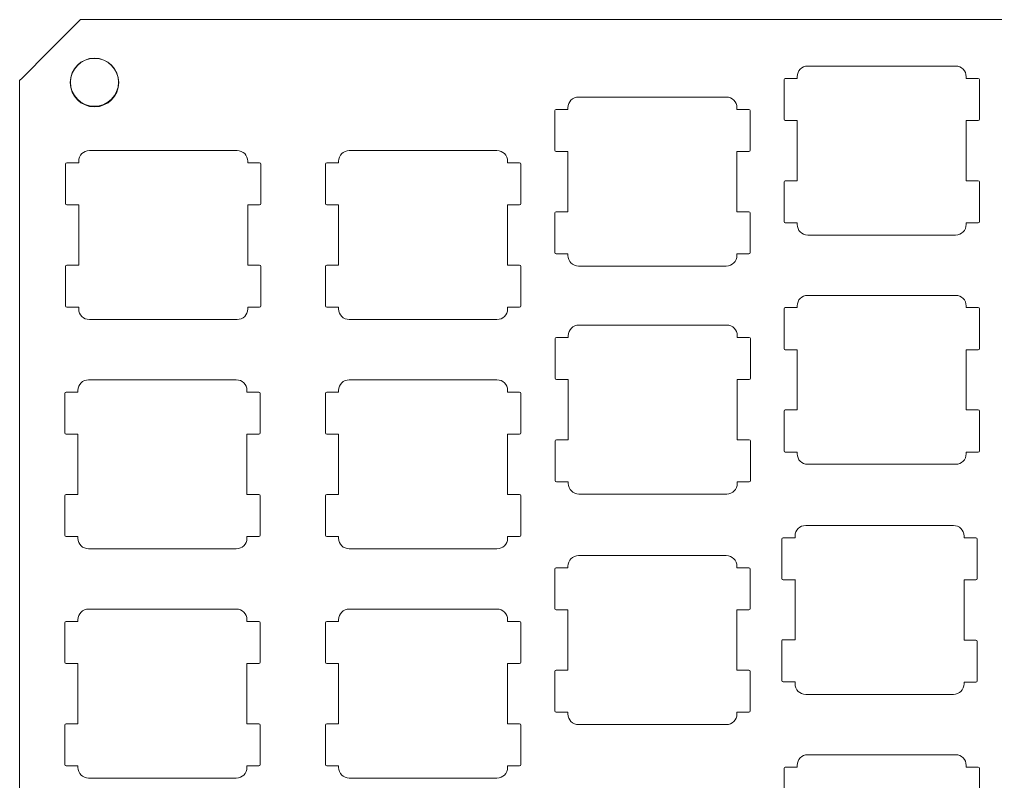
# Model space of a CAD drawing. Header units: millimetres. Extents: x -194 to 290, y 0 to 127.
# Drawn here: x -194.1 to -113, y 63.4 to 126.7 of the extents above; entities that cross this region are included whole.
import ezdxf

# ---------------------------------------------------------------- set-up
doc = ezdxf.new("R2010")
doc.units = ezdxf.units.MM
doc.header["$MEASUREMENT"] = 0
doc.layers.add('holes', color=7, linetype='Continuous')
doc.layers.add('Layer 1', color=7, linetype='Continuous')

# ---------------------------------------------------------------- blocks, each defined once
blk = doc.blocks.new('block 5')
at = {"layer": 'Layer 1', "color": 7, "lineweight": 9, "true_color": 0xffffff}
blk.add_open_spline([(-191.752, 39.812), (-191.749, 39.815), (-191.745, 39.819), (-191.745, 39.819), (-191.745, 39.819), (-194.077, 42.151), (-194.077, 42.151), (-194.077, 42.151), (-194.077, 121.653), (-194.077, 121.653), (-194.077, 121.653), (-193.858, 121.871), (-193.858, 121.871), (-193.858, 121.871), (-191.583, 124.147), (-191.583, 124.147), (-191.583, 124.147), (-188.997, 126.733), (-188.997, 126.733), (-188.997, 126.733), (-31.898, 126.733), (-31.898, 126.733), (-31.898, 126.733), (-31.898, 41.897), (-31.898, 41.897), (-31.898, 41.897), (-33.659, 38.842), (-33.659, 38.842), (-33.659, 38.842), (-54.141, 3.296), (-54.141, 3.296), (-54.141, 3.296), (-54.173, 3.239), (-54.173, 3.239), (-54.173, 3.239), (-55.901, 0.241), (-55.901, 0.241), (-55.901, 0.241), (-56.028, 0.241), (-56.028, 0.241), (-56.028, 0.241), (-58.984, 1.945), (-58.984, 1.945), (-58.984, 1.945), (-59.083, 2.001), (-59.083, 2.001), (-59.083, 2.001), (-94.372, 22.353), (-94.372, 22.353), (-94.372, 22.353), (-97.43, 24.117), (-97.43, 24.117), (-97.43, 24.117), (-100.838, 25.023), (-100.838, 25.023), (-100.838, 25.023), (-115.993, 29.052), (-115.993, 29.052), (-115.993, 29.052), (-119.401, 29.959), (-119.401, 29.959), (-119.401, 29.959), (-129.561, 29.959), (-129.561, 29.959), (-129.561, 29.959), (-129.607, 29.913), (-129.607, 29.913), (-129.607, 29.913), (-132.055, 27.465), (-132.055, 27.465), (-132.055, 27.465), (-132.101, 27.419), (-132.101, 27.419), (-132.101, 27.419), (-146.833, 27.419), (-146.833, 27.419), (-146.833, 27.419), (-148.657, 25.595), (-148.657, 25.595), (-148.657, 25.595), (-149.327, 24.925), (-149.327, 24.925), (-149.327, 24.925), (-151.151, 23.101), (-151.151, 23.101), (-151.151, 23.101), (-189.251, 23.101), (-189.251, 23.101), (-189.251, 23.101), (-189.251, 37.325), (-189.251, 37.325), (-189.251, 37.325), (-191.745, 39.819), (-191.745, 39.819)], degree=3, knots=[0, 0, 0, 0, 1, 1, 1, 2, 2, 2, 3, 3, 3, 4, 4, 4, 5, 5, 5, 6, 6, 6, 7, 7, 7, 8, 8, 8, 9, 9, 9, 10, 10, 10, 11, 11, 11, 12, 12, 12, 13, 13, 13, 14, 14, 14, 15, 15, 15, 16, 16, 16, 17, 17, 17, 18, 18, 18, 19, 19, 19, 20, 20, 20, 21, 21, 21, 22, 22, 22, 23, 23, 23, 24, 24, 24, 25, 25, 25, 26, 26, 26, 27, 27, 27, 28, 28, 28, 29, 29, 29, 30, 30, 30, 31, 31, 31, 31], dxfattribs=at)
blk = doc.blocks.new('block 2')
at = {"layer": 'Layer 1'}
blk.add_blockref('block 5', (0, 0), dxfattribs=at)
blk = doc.blocks.new('block 37')
at = {"layer": 'holes', "color": 7, "lineweight": 9, "true_color": 0xffffff}
blk.add_open_spline([(-187.851, 123.525), (-186.746, 123.525), (-185.851, 122.63), (-185.851, 121.525), (-185.851, 120.421), (-186.746, 119.525), (-187.851, 119.525), (-188.956, 119.525), (-189.851, 120.421), (-189.851, 121.525), (-189.851, 122.63), (-188.956, 123.525), (-187.851, 123.525)], degree=3, knots=[0, 0, 0, 0, 1, 1, 1, 2, 2, 2, 3, 3, 3, 4, 4, 4, 4], dxfattribs=at)
blk = doc.blocks.new('block 35')
at = {"layer": 'holes'}
blk.add_blockref('block 37', (0, 0), dxfattribs=at)
blk = doc.blocks.new('block 51')
at = {"layer": 'holes', "color": 7, "lineweight": 9, "true_color": 0xffffff}
blk.add_open_spline([(-187.848, 119.478), (-188.959, 119.478), (-189.859, 120.378), (-189.859, 121.489), (-189.859, 122.599), (-188.959, 123.5), (-187.848, 123.5), (-186.738, 123.5), (-185.837, 122.599), (-185.837, 121.489), (-185.837, 120.378), (-186.738, 119.478), (-187.848, 119.478)], degree=3, knots=[0, 0, 0, 0, 1, 1, 1, 2, 2, 2, 3, 3, 3, 4, 4, 4, 4], dxfattribs=at)
blk = doc.blocks.new('block 49')
at = {"layer": 'holes', "color": 7, "lineweight": 9, "true_color": 0xffffff}
for points, knots in [([(-129.464, 118.349), (-129.464, 118.349), (-129.464, 113.34), (-129.464, 113.34), (-129.464, 113.34), (-130.451, 113.34), (-130.451, 113.34), (-130.522, 113.34), (-130.557, 113.305), (-130.557, 113.234), (-130.557, 113.234), (-130.557, 109.953), (-130.557, 109.953), (-130.557, 109.883), (-130.522, 109.847), (-130.451, 109.847), (-130.451, 109.847), (-129.464, 109.847), (-129.464, 109.847), (-129.464, 109.847), (-129.464, 109.706), (-129.464, 109.706), (-129.464, 109.212), (-129.076, 108.824), (-128.582, 108.824), (-128.582, 108.824), (-116.305, 108.824), (-116.305, 108.824), (-115.811, 108.824), (-115.423, 109.212), (-115.423, 109.706), (-115.423, 109.706), (-115.423, 109.847), (-115.423, 109.847), (-115.423, 109.847), (-114.435, 109.847), (-114.435, 109.847), (-114.365, 109.847), (-114.329, 109.883), (-114.329, 109.953), (-114.329, 109.953), (-114.329, 113.234), (-114.329, 113.234), (-114.329, 113.305), (-114.365, 113.34), (-114.435, 113.34), (-114.435, 113.34), (-115.423, 113.34), (-115.423, 113.34), (-115.423, 113.34), (-115.423, 118.349), (-115.423, 118.349), (-115.423, 118.349), (-114.435, 118.349), (-114.435, 118.349), (-114.365, 118.349), (-114.329, 118.384), (-114.329, 118.455), (-114.329, 118.455), (-114.329, 121.736), (-114.329, 121.736), (-114.329, 121.806), (-114.365, 121.842), (-114.435, 121.842), (-114.435, 121.842), (-115.423, 121.842), (-115.423, 121.842), (-115.423, 121.842), (-115.423, 121.983), (-115.423, 121.983), (-115.423, 122.477), (-115.811, 122.865), (-116.305, 122.865), (-116.305, 122.865), (-128.582, 122.865), (-128.582, 122.865), (-129.076, 122.865), (-129.464, 122.477), (-129.464, 121.983), (-129.464, 121.983), (-129.464, 121.842), (-129.464, 121.842), (-129.464, 121.842), (-130.451, 121.842), (-130.451, 121.842), (-130.522, 121.842), (-130.557, 121.806), (-130.557, 121.736), (-130.557, 121.736), (-130.557, 118.455), (-130.557, 118.455), (-130.557, 118.384), (-130.522, 118.349), (-130.451, 118.349), (-130.451, 118.349), (-129.464, 118.349), (-129.464, 118.349)], [0, 0, 0, 0, 1, 1, 1, 2, 2, 2, 3, 3, 3, 4, 4, 4, 5, 5, 5, 6, 6, 6, 7, 7, 7, 8, 8, 8, 9, 9, 9, 10, 10, 10, 11, 11, 11, 12, 12, 12, 13, 13, 13, 14, 14, 14, 15, 15, 15, 16, 16, 16, 17, 17, 17, 18, 18, 18, 19, 19, 19, 20, 20, 20, 21, 21, 21, 22, 22, 22, 23, 23, 23, 24, 24, 24, 25, 25, 25, 26, 26, 26, 27, 27, 27, 28, 28, 28, 29, 29, 29, 30, 30, 30, 31, 31, 31, 32, 32, 32, 32]), ([(-148.514, 115.774), (-148.514, 115.774), (-148.514, 110.765), (-148.514, 110.765), (-148.514, 110.765), (-149.501, 110.765), (-149.501, 110.765), (-149.572, 110.765), (-149.607, 110.729), (-149.607, 110.659), (-149.607, 110.659), (-149.607, 107.378), (-149.607, 107.378), (-149.607, 107.307), (-149.572, 107.272), (-149.501, 107.272), (-149.501, 107.272), (-148.514, 107.272), (-148.514, 107.272), (-148.514, 107.272), (-148.514, 107.131), (-148.514, 107.131), (-148.514, 106.637), (-148.126, 106.249), (-147.632, 106.249), (-147.632, 106.249), (-135.355, 106.249), (-135.355, 106.249), (-134.861, 106.249), (-134.473, 106.637), (-134.473, 107.131), (-134.473, 107.131), (-134.473, 107.272), (-134.473, 107.272), (-134.473, 107.272), (-133.485, 107.272), (-133.485, 107.272), (-133.415, 107.272), (-133.379, 107.307), (-133.379, 107.378), (-133.379, 107.378), (-133.379, 110.659), (-133.379, 110.659), (-133.379, 110.729), (-133.415, 110.765), (-133.485, 110.765), (-133.485, 110.765), (-134.473, 110.765), (-134.473, 110.765), (-134.473, 110.765), (-134.473, 115.774), (-134.473, 115.774), (-134.473, 115.774), (-133.485, 115.774), (-133.485, 115.774), (-133.415, 115.774), (-133.379, 115.809), (-133.379, 115.88), (-133.379, 115.88), (-133.379, 119.161), (-133.379, 119.161), (-133.379, 119.231), (-133.415, 119.266), (-133.485, 119.266), (-133.485, 119.266), (-134.473, 119.266), (-134.473, 119.266), (-134.473, 119.266), (-134.473, 119.408), (-134.473, 119.408), (-134.473, 119.901), (-134.861, 120.29), (-135.355, 120.29), (-135.355, 120.29), (-147.632, 120.29), (-147.632, 120.29), (-148.126, 120.29), (-148.514, 119.901), (-148.514, 119.408), (-148.514, 119.408), (-148.514, 119.266), (-148.514, 119.266), (-148.514, 119.266), (-149.501, 119.266), (-149.501, 119.266), (-149.572, 119.266), (-149.607, 119.231), (-149.607, 119.161), (-149.607, 119.161), (-149.607, 115.88), (-149.607, 115.88), (-149.607, 115.809), (-149.572, 115.774), (-149.501, 115.774), (-149.501, 115.774), (-148.514, 115.774), (-148.514, 115.774)], [0, 0, 0, 0, 1, 1, 1, 2, 2, 2, 3, 3, 3, 4, 4, 4, 5, 5, 5, 6, 6, 6, 7, 7, 7, 8, 8, 8, 9, 9, 9, 10, 10, 10, 11, 11, 11, 12, 12, 12, 13, 13, 13, 14, 14, 14, 15, 15, 15, 16, 16, 16, 17, 17, 17, 18, 18, 18, 19, 19, 19, 20, 20, 20, 21, 21, 21, 22, 22, 22, 23, 23, 23, 24, 24, 24, 25, 25, 25, 26, 26, 26, 27, 27, 27, 28, 28, 28, 29, 29, 29, 30, 30, 30, 31, 31, 31, 32, 32, 32, 32]), ([(-189.154, 111.329), (-189.154, 111.329), (-189.154, 106.319), (-189.154, 106.319), (-189.154, 106.319), (-190.141, 106.319), (-190.141, 106.319), (-190.212, 106.319), (-190.247, 106.284), (-190.247, 106.214), (-190.247, 106.214), (-190.247, 102.933), (-190.247, 102.933), (-190.247, 102.862), (-190.212, 102.827), (-190.141, 102.827), (-190.141, 102.827), (-189.154, 102.827), (-189.154, 102.827), (-189.154, 102.827), (-189.154, 102.686), (-189.154, 102.686), (-189.154, 102.192), (-188.766, 101.804), (-188.272, 101.804), (-188.272, 101.804), (-175.995, 101.804), (-175.995, 101.804), (-175.501, 101.804), (-175.113, 102.192), (-175.113, 102.686), (-175.113, 102.686), (-175.113, 102.827), (-175.113, 102.827), (-175.113, 102.827), (-174.125, 102.827), (-174.125, 102.827), (-174.055, 102.827), (-174.019, 102.862), (-174.019, 102.933), (-174.019, 102.933), (-174.019, 106.214), (-174.019, 106.214), (-174.019, 106.284), (-174.055, 106.319), (-174.125, 106.319), (-174.125, 106.319), (-175.113, 106.319), (-175.113, 106.319), (-175.113, 106.319), (-175.113, 111.329), (-175.113, 111.329), (-175.113, 111.329), (-174.125, 111.329), (-174.125, 111.329), (-174.055, 111.329), (-174.019, 111.364), (-174.019, 111.435), (-174.019, 111.435), (-174.019, 114.716), (-174.019, 114.716), (-174.019, 114.786), (-174.055, 114.821), (-174.125, 114.821), (-174.125, 114.821), (-175.113, 114.821), (-175.113, 114.821), (-175.113, 114.821), (-175.113, 114.963), (-175.113, 114.963), (-175.113, 115.456), (-175.501, 115.844), (-175.995, 115.844), (-175.995, 115.844), (-188.272, 115.844), (-188.272, 115.844), (-188.766, 115.844), (-189.154, 115.456), (-189.154, 114.963), (-189.154, 114.963), (-189.154, 114.821), (-189.154, 114.821), (-189.154, 114.821), (-190.141, 114.821), (-190.141, 114.821), (-190.212, 114.821), (-190.247, 114.786), (-190.247, 114.716), (-190.247, 114.716), (-190.247, 111.435), (-190.247, 111.435), (-190.247, 111.364), (-190.212, 111.329), (-190.141, 111.329), (-190.141, 111.329), (-189.154, 111.329), (-189.154, 111.329)], [0, 0, 0, 0, 1, 1, 1, 2, 2, 2, 3, 3, 3, 4, 4, 4, 5, 5, 5, 6, 6, 6, 7, 7, 7, 8, 8, 8, 9, 9, 9, 10, 10, 10, 11, 11, 11, 12, 12, 12, 13, 13, 13, 14, 14, 14, 15, 15, 15, 16, 16, 16, 17, 17, 17, 18, 18, 18, 19, 19, 19, 20, 20, 20, 21, 21, 21, 22, 22, 22, 23, 23, 23, 24, 24, 24, 25, 25, 25, 26, 26, 26, 27, 27, 27, 28, 28, 28, 29, 29, 29, 30, 30, 30, 31, 31, 31, 32, 32, 32, 32]), ([(-167.564, 111.329), (-167.564, 111.329), (-167.564, 106.319), (-167.564, 106.319), (-167.564, 106.319), (-168.551, 106.319), (-168.551, 106.319), (-168.622, 106.319), (-168.657, 106.284), (-168.657, 106.214), (-168.657, 106.214), (-168.657, 102.933), (-168.657, 102.933), (-168.657, 102.862), (-168.622, 102.827), (-168.551, 102.827), (-168.551, 102.827), (-167.564, 102.827), (-167.564, 102.827), (-167.564, 102.827), (-167.564, 102.686), (-167.564, 102.686), (-167.564, 102.192), (-167.176, 101.804), (-166.682, 101.804), (-166.682, 101.804), (-154.405, 101.804), (-154.405, 101.804), (-153.911, 101.804), (-153.523, 102.192), (-153.523, 102.686), (-153.523, 102.686), (-153.523, 102.827), (-153.523, 102.827), (-153.523, 102.827), (-152.535, 102.827), (-152.535, 102.827), (-152.465, 102.827), (-152.429, 102.862), (-152.429, 102.933), (-152.429, 102.933), (-152.429, 106.214), (-152.429, 106.214), (-152.429, 106.284), (-152.465, 106.319), (-152.535, 106.319), (-152.535, 106.319), (-153.523, 106.319), (-153.523, 106.319), (-153.523, 106.319), (-153.523, 111.329), (-153.523, 111.329), (-153.523, 111.329), (-152.535, 111.329), (-152.535, 111.329), (-152.465, 111.329), (-152.429, 111.364), (-152.429, 111.435), (-152.429, 111.435), (-152.429, 114.716), (-152.429, 114.716), (-152.429, 114.786), (-152.465, 114.821), (-152.535, 114.821), (-152.535, 114.821), (-153.523, 114.821), (-153.523, 114.821), (-153.523, 114.821), (-153.523, 114.963), (-153.523, 114.963), (-153.523, 115.456), (-153.911, 115.844), (-154.405, 115.844), (-154.405, 115.844), (-166.682, 115.844), (-166.682, 115.844), (-167.176, 115.844), (-167.564, 115.456), (-167.564, 114.963), (-167.564, 114.963), (-167.564, 114.821), (-167.564, 114.821), (-167.564, 114.821), (-168.551, 114.821), (-168.551, 114.821), (-168.622, 114.821), (-168.657, 114.786), (-168.657, 114.716), (-168.657, 114.716), (-168.657, 111.435), (-168.657, 111.435), (-168.657, 111.364), (-168.622, 111.329), (-168.551, 111.329), (-168.551, 111.329), (-167.564, 111.329), (-167.564, 111.329)], [0, 0, 0, 0, 1, 1, 1, 2, 2, 2, 3, 3, 3, 4, 4, 4, 5, 5, 5, 6, 6, 6, 7, 7, 7, 8, 8, 8, 9, 9, 9, 10, 10, 10, 11, 11, 11, 12, 12, 12, 13, 13, 13, 14, 14, 14, 15, 15, 15, 16, 16, 16, 17, 17, 17, 18, 18, 18, 19, 19, 19, 20, 20, 20, 21, 21, 21, 22, 22, 22, 23, 23, 23, 24, 24, 24, 25, 25, 25, 26, 26, 26, 27, 27, 27, 28, 28, 28, 29, 29, 29, 30, 30, 30, 31, 31, 31, 32, 32, 32, 32]), ([(-129.464, 99.299), (-129.464, 99.299), (-129.464, 94.29), (-129.464, 94.29), (-129.464, 94.29), (-130.451, 94.29), (-130.451, 94.29), (-130.522, 94.29), (-130.557, 94.255), (-130.557, 94.184), (-130.557, 94.184), (-130.557, 90.903), (-130.557, 90.903), (-130.557, 90.833), (-130.522, 90.797), (-130.451, 90.797), (-130.451, 90.797), (-129.464, 90.797), (-129.464, 90.797), (-129.464, 90.797), (-129.464, 90.656), (-129.464, 90.656), (-129.464, 90.162), (-129.076, 89.774), (-128.582, 89.774), (-128.582, 89.774), (-116.305, 89.774), (-116.305, 89.774), (-115.811, 89.774), (-115.423, 90.162), (-115.423, 90.656), (-115.423, 90.656), (-115.423, 90.797), (-115.423, 90.797), (-115.423, 90.797), (-114.435, 90.797), (-114.435, 90.797), (-114.365, 90.797), (-114.329, 90.833), (-114.329, 90.903), (-114.329, 90.903), (-114.329, 94.184), (-114.329, 94.184), (-114.329, 94.255), (-114.365, 94.29), (-114.435, 94.29), (-114.435, 94.29), (-115.423, 94.29), (-115.423, 94.29), (-115.423, 94.29), (-115.423, 99.299), (-115.423, 99.299), (-115.423, 99.299), (-114.435, 99.299), (-114.435, 99.299), (-114.365, 99.299), (-114.329, 99.334), (-114.329, 99.405), (-114.329, 99.405), (-114.329, 102.686), (-114.329, 102.686), (-114.329, 102.756), (-114.365, 102.792), (-114.435, 102.792), (-114.435, 102.792), (-115.423, 102.792), (-115.423, 102.792), (-115.423, 102.792), (-115.423, 102.933), (-115.423, 102.933), (-115.423, 103.427), (-115.811, 103.815), (-116.305, 103.815), (-116.305, 103.815), (-128.582, 103.815), (-128.582, 103.815), (-129.076, 103.815), (-129.464, 103.427), (-129.464, 102.933), (-129.464, 102.933), (-129.464, 102.792), (-129.464, 102.792), (-129.464, 102.792), (-130.451, 102.792), (-130.451, 102.792), (-130.522, 102.792), (-130.557, 102.756), (-130.557, 102.686), (-130.557, 102.686), (-130.557, 99.405), (-130.557, 99.405), (-130.557, 99.334), (-130.522, 99.299), (-130.451, 99.299), (-130.451, 99.299), (-129.464, 99.299), (-129.464, 99.299)], [0, 0, 0, 0, 1, 1, 1, 2, 2, 2, 3, 3, 3, 4, 4, 4, 5, 5, 5, 6, 6, 6, 7, 7, 7, 8, 8, 8, 9, 9, 9, 10, 10, 10, 11, 11, 11, 12, 12, 12, 13, 13, 13, 14, 14, 14, 15, 15, 15, 16, 16, 16, 17, 17, 17, 18, 18, 18, 19, 19, 19, 20, 20, 20, 21, 21, 21, 22, 22, 22, 23, 23, 23, 24, 24, 24, 25, 25, 25, 26, 26, 26, 27, 27, 27, 28, 28, 28, 29, 29, 29, 30, 30, 30, 31, 31, 31, 32, 32, 32, 32]), ([(-148.478, 96.83), (-148.478, 96.83), (-148.478, 91.82), (-148.478, 91.82), (-148.478, 91.82), (-149.466, 91.82), (-149.466, 91.82), (-149.537, 91.82), (-149.572, 91.785), (-149.572, 91.715), (-149.572, 91.715), (-149.572, 88.434), (-149.572, 88.434), (-149.572, 88.363), (-149.537, 88.328), (-149.466, 88.328), (-149.466, 88.328), (-148.478, 88.328), (-148.478, 88.328), (-148.478, 88.328), (-148.478, 88.187), (-148.478, 88.187), (-148.478, 87.693), (-148.09, 87.305), (-147.596, 87.305), (-147.596, 87.305), (-135.32, 87.305), (-135.32, 87.305), (-134.826, 87.305), (-134.438, 87.693), (-134.438, 88.187), (-134.438, 88.187), (-134.438, 88.328), (-134.438, 88.328), (-134.438, 88.328), (-133.45, 88.328), (-133.45, 88.328), (-133.379, 88.328), (-133.344, 88.363), (-133.344, 88.434), (-133.344, 88.434), (-133.344, 91.715), (-133.344, 91.715), (-133.344, 91.785), (-133.379, 91.82), (-133.45, 91.82), (-133.45, 91.82), (-134.438, 91.82), (-134.438, 91.82), (-134.438, 91.82), (-134.438, 96.83), (-134.438, 96.83), (-134.438, 96.83), (-133.45, 96.83), (-133.45, 96.83), (-133.379, 96.83), (-133.344, 96.865), (-133.344, 96.936), (-133.344, 96.936), (-133.344, 100.216), (-133.344, 100.216), (-133.344, 100.287), (-133.379, 100.322), (-133.45, 100.322), (-133.45, 100.322), (-134.438, 100.322), (-134.438, 100.322), (-134.438, 100.322), (-134.438, 100.463), (-134.438, 100.463), (-134.438, 100.957), (-134.826, 101.345), (-135.32, 101.345), (-135.32, 101.345), (-147.596, 101.345), (-147.596, 101.345), (-148.09, 101.345), (-148.478, 100.957), (-148.478, 100.463), (-148.478, 100.463), (-148.478, 100.322), (-148.478, 100.322), (-148.478, 100.322), (-149.466, 100.322), (-149.466, 100.322), (-149.537, 100.322), (-149.572, 100.287), (-149.572, 100.216), (-149.572, 100.216), (-149.572, 96.936), (-149.572, 96.936), (-149.572, 96.865), (-149.537, 96.83), (-149.466, 96.83), (-149.466, 96.83), (-148.478, 96.83), (-148.478, 96.83)], [0, 0, 0, 0, 1, 1, 1, 2, 2, 2, 3, 3, 3, 4, 4, 4, 5, 5, 5, 6, 6, 6, 7, 7, 7, 8, 8, 8, 9, 9, 9, 10, 10, 10, 11, 11, 11, 12, 12, 12, 13, 13, 13, 14, 14, 14, 15, 15, 15, 16, 16, 16, 17, 17, 17, 18, 18, 18, 19, 19, 19, 20, 20, 20, 21, 21, 21, 22, 22, 22, 23, 23, 23, 24, 24, 24, 25, 25, 25, 26, 26, 26, 27, 27, 27, 28, 28, 28, 29, 29, 29, 30, 30, 30, 31, 31, 31, 32, 32, 32, 32]), ([(-189.224, 92.279), (-189.224, 92.279), (-189.224, 87.269), (-189.224, 87.269), (-189.224, 87.269), (-190.212, 87.269), (-190.212, 87.269), (-190.282, 87.269), (-190.318, 87.234), (-190.318, 87.164), (-190.318, 87.164), (-190.318, 83.883), (-190.318, 83.883), (-190.318, 83.812), (-190.282, 83.777), (-190.212, 83.777), (-190.212, 83.777), (-189.224, 83.777), (-189.224, 83.777), (-189.224, 83.777), (-189.224, 83.636), (-189.224, 83.636), (-189.224, 83.142), (-188.836, 82.754), (-188.342, 82.754), (-188.342, 82.754), (-176.066, 82.754), (-176.066, 82.754), (-175.572, 82.754), (-175.184, 83.142), (-175.184, 83.636), (-175.184, 83.636), (-175.184, 83.777), (-175.184, 83.777), (-175.184, 83.777), (-174.196, 83.777), (-174.196, 83.777), (-174.125, 83.777), (-174.09, 83.812), (-174.09, 83.883), (-174.09, 83.883), (-174.09, 87.164), (-174.09, 87.164), (-174.09, 87.234), (-174.125, 87.269), (-174.196, 87.269), (-174.196, 87.269), (-175.184, 87.269), (-175.184, 87.269), (-175.184, 87.269), (-175.184, 92.279), (-175.184, 92.279), (-175.184, 92.279), (-174.196, 92.279), (-174.196, 92.279), (-174.125, 92.279), (-174.09, 92.314), (-174.09, 92.385), (-174.09, 92.385), (-174.09, 95.666), (-174.09, 95.666), (-174.09, 95.736), (-174.125, 95.771), (-174.196, 95.771), (-174.196, 95.771), (-175.184, 95.771), (-175.184, 95.771), (-175.184, 95.771), (-175.184, 95.913), (-175.184, 95.913), (-175.184, 96.406), (-175.572, 96.794), (-176.066, 96.794), (-176.066, 96.794), (-188.342, 96.794), (-188.342, 96.794), (-188.836, 96.794), (-189.224, 96.406), (-189.224, 95.913), (-189.224, 95.913), (-189.224, 95.771), (-189.224, 95.771), (-189.224, 95.771), (-190.212, 95.771), (-190.212, 95.771), (-190.282, 95.771), (-190.318, 95.736), (-190.318, 95.666), (-190.318, 95.666), (-190.318, 92.385), (-190.318, 92.385), (-190.318, 92.314), (-190.282, 92.279), (-190.212, 92.279), (-190.212, 92.279), (-189.224, 92.279), (-189.224, 92.279)], [0, 0, 0, 0, 1, 1, 1, 2, 2, 2, 3, 3, 3, 4, 4, 4, 5, 5, 5, 6, 6, 6, 7, 7, 7, 8, 8, 8, 9, 9, 9, 10, 10, 10, 11, 11, 11, 12, 12, 12, 13, 13, 13, 14, 14, 14, 15, 15, 15, 16, 16, 16, 17, 17, 17, 18, 18, 18, 19, 19, 19, 20, 20, 20, 21, 21, 21, 22, 22, 22, 23, 23, 23, 24, 24, 24, 25, 25, 25, 26, 26, 26, 27, 27, 27, 28, 28, 28, 29, 29, 29, 30, 30, 30, 31, 31, 31, 32, 32, 32, 32]), ([(-167.564, 92.279), (-167.564, 92.279), (-167.564, 87.269), (-167.564, 87.269), (-167.564, 87.269), (-168.551, 87.269), (-168.551, 87.269), (-168.622, 87.269), (-168.657, 87.234), (-168.657, 87.164), (-168.657, 87.164), (-168.657, 83.883), (-168.657, 83.883), (-168.657, 83.812), (-168.622, 83.777), (-168.551, 83.777), (-168.551, 83.777), (-167.564, 83.777), (-167.564, 83.777), (-167.564, 83.777), (-167.564, 83.636), (-167.564, 83.636), (-167.564, 83.142), (-167.176, 82.754), (-166.682, 82.754), (-166.682, 82.754), (-154.405, 82.754), (-154.405, 82.754), (-153.911, 82.754), (-153.523, 83.142), (-153.523, 83.636), (-153.523, 83.636), (-153.523, 83.777), (-153.523, 83.777), (-153.523, 83.777), (-152.535, 83.777), (-152.535, 83.777), (-152.465, 83.777), (-152.429, 83.812), (-152.429, 83.883), (-152.429, 83.883), (-152.429, 87.164), (-152.429, 87.164), (-152.429, 87.234), (-152.465, 87.269), (-152.535, 87.269), (-152.535, 87.269), (-153.523, 87.269), (-153.523, 87.269), (-153.523, 87.269), (-153.523, 92.279), (-153.523, 92.279), (-153.523, 92.279), (-152.535, 92.279), (-152.535, 92.279), (-152.465, 92.279), (-152.429, 92.314), (-152.429, 92.385), (-152.429, 92.385), (-152.429, 95.666), (-152.429, 95.666), (-152.429, 95.736), (-152.465, 95.771), (-152.535, 95.771), (-152.535, 95.771), (-153.523, 95.771), (-153.523, 95.771), (-153.523, 95.771), (-153.523, 95.913), (-153.523, 95.913), (-153.523, 96.406), (-153.911, 96.794), (-154.405, 96.794), (-154.405, 96.794), (-166.682, 96.794), (-166.682, 96.794), (-167.176, 96.794), (-167.564, 96.406), (-167.564, 95.913), (-167.564, 95.913), (-167.564, 95.771), (-167.564, 95.771), (-167.564, 95.771), (-168.551, 95.771), (-168.551, 95.771), (-168.622, 95.771), (-168.657, 95.736), (-168.657, 95.666), (-168.657, 95.666), (-168.657, 92.385), (-168.657, 92.385), (-168.657, 92.314), (-168.622, 92.279), (-168.551, 92.279), (-168.551, 92.279), (-167.564, 92.279), (-167.564, 92.279)], [0, 0, 0, 0, 1, 1, 1, 2, 2, 2, 3, 3, 3, 4, 4, 4, 5, 5, 5, 6, 6, 6, 7, 7, 7, 8, 8, 8, 9, 9, 9, 10, 10, 10, 11, 11, 11, 12, 12, 12, 13, 13, 13, 14, 14, 14, 15, 15, 15, 16, 16, 16, 17, 17, 17, 18, 18, 18, 19, 19, 19, 20, 20, 20, 21, 21, 21, 22, 22, 22, 23, 23, 23, 24, 24, 24, 25, 25, 25, 26, 26, 26, 27, 27, 27, 28, 28, 28, 29, 29, 29, 30, 30, 30, 31, 31, 31, 32, 32, 32, 32]), ([(-129.64, 80.214), (-129.64, 80.214), (-129.64, 75.204), (-129.64, 75.204), (-129.64, 75.204), (-130.628, 75.204), (-130.628, 75.204), (-130.698, 75.204), (-130.734, 75.169), (-130.734, 75.099), (-130.734, 75.099), (-130.734, 71.818), (-130.734, 71.818), (-130.734, 71.747), (-130.698, 71.712), (-130.628, 71.712), (-130.628, 71.712), (-129.64, 71.712), (-129.64, 71.712), (-129.64, 71.712), (-129.64, 71.536), (-129.64, 71.536), (-129.64, 71.042), (-129.252, 70.654), (-128.758, 70.654), (-128.758, 70.654), (-116.481, 70.654), (-116.481, 70.654), (-115.987, 70.654), (-115.599, 71.042), (-115.599, 71.536), (-115.599, 71.536), (-115.599, 71.677), (-115.599, 71.677), (-115.599, 71.677), (-114.612, 71.677), (-114.612, 71.677), (-114.541, 71.677), (-114.506, 71.712), (-114.506, 71.783), (-114.506, 71.783), (-114.506, 75.063), (-114.506, 75.063), (-114.506, 75.134), (-114.541, 75.169), (-114.612, 75.169), (-114.612, 75.169), (-115.599, 75.169), (-115.599, 75.169), (-115.599, 75.169), (-115.599, 80.179), (-115.599, 80.179), (-115.599, 80.179), (-114.612, 80.179), (-114.612, 80.179), (-114.541, 80.179), (-114.506, 80.214), (-114.506, 80.284), (-114.506, 80.284), (-114.506, 83.565), (-114.506, 83.565), (-114.506, 83.636), (-114.541, 83.671), (-114.612, 83.671), (-114.612, 83.671), (-115.599, 83.671), (-115.599, 83.671), (-115.599, 83.671), (-115.599, 83.812), (-115.599, 83.812), (-115.599, 84.306), (-115.987, 84.694), (-116.481, 84.694), (-116.481, 84.694), (-128.758, 84.694), (-128.758, 84.694), (-129.252, 84.694), (-129.64, 84.306), (-129.64, 83.812), (-129.64, 83.812), (-129.64, 83.671), (-129.64, 83.671), (-129.64, 83.671), (-130.628, 83.671), (-130.628, 83.671), (-130.698, 83.671), (-130.734, 83.636), (-130.734, 83.565), (-130.734, 83.565), (-130.734, 80.284), (-130.734, 80.284), (-130.734, 80.214), (-130.698, 80.179), (-130.628, 80.179), (-130.628, 80.179), (-129.64, 80.179), (-129.64, 80.179), (-129.64, 80.179), (-129.64, 80.214), (-129.64, 80.214)], [0, 0, 0, 0, 1, 1, 1, 2, 2, 2, 3, 3, 3, 4, 4, 4, 5, 5, 5, 6, 6, 6, 7, 7, 7, 8, 8, 8, 9, 9, 9, 10, 10, 10, 11, 11, 11, 12, 12, 12, 13, 13, 13, 14, 14, 14, 15, 15, 15, 16, 16, 16, 17, 17, 17, 18, 18, 18, 19, 19, 19, 20, 20, 20, 21, 21, 21, 22, 22, 22, 23, 23, 23, 24, 24, 24, 25, 25, 25, 26, 26, 26, 27, 27, 27, 28, 28, 28, 29, 29, 29, 30, 30, 30, 31, 31, 31, 32, 32, 32, 33, 33, 33, 33]), ([(-148.514, 77.674), (-148.514, 77.674), (-148.514, 72.665), (-148.514, 72.665), (-148.514, 72.665), (-149.501, 72.665), (-149.501, 72.665), (-149.572, 72.665), (-149.607, 72.629), (-149.607, 72.559), (-149.607, 72.559), (-149.607, 69.278), (-149.607, 69.278), (-149.607, 69.207), (-149.572, 69.172), (-149.501, 69.172), (-149.501, 69.172), (-148.514, 69.172), (-148.514, 69.172), (-148.514, 69.172), (-148.514, 69.031), (-148.514, 69.031), (-148.514, 68.537), (-148.126, 68.149), (-147.632, 68.149), (-147.632, 68.149), (-135.355, 68.149), (-135.355, 68.149), (-134.861, 68.149), (-134.473, 68.537), (-134.473, 69.031), (-134.473, 69.031), (-134.473, 69.172), (-134.473, 69.172), (-134.473, 69.172), (-133.485, 69.172), (-133.485, 69.172), (-133.415, 69.172), (-133.379, 69.207), (-133.379, 69.278), (-133.379, 69.278), (-133.379, 72.559), (-133.379, 72.559), (-133.379, 72.629), (-133.415, 72.665), (-133.485, 72.665), (-133.485, 72.665), (-134.473, 72.665), (-134.473, 72.665), (-134.473, 72.665), (-134.473, 77.674), (-134.473, 77.674), (-134.473, 77.674), (-133.485, 77.674), (-133.485, 77.674), (-133.415, 77.674), (-133.379, 77.709), (-133.379, 77.78), (-133.379, 77.78), (-133.379, 81.061), (-133.379, 81.061), (-133.379, 81.131), (-133.415, 81.166), (-133.485, 81.166), (-133.485, 81.166), (-134.473, 81.166), (-134.473, 81.166), (-134.473, 81.166), (-134.473, 81.308), (-134.473, 81.308), (-134.473, 81.801), (-134.861, 82.19), (-135.355, 82.19), (-135.355, 82.19), (-147.632, 82.19), (-147.632, 82.19), (-148.126, 82.19), (-148.514, 81.801), (-148.514, 81.308), (-148.514, 81.308), (-148.514, 81.166), (-148.514, 81.166), (-148.514, 81.166), (-149.501, 81.166), (-149.501, 81.166), (-149.572, 81.166), (-149.607, 81.131), (-149.607, 81.061), (-149.607, 81.061), (-149.607, 77.78), (-149.607, 77.78), (-149.607, 77.709), (-149.572, 77.674), (-149.501, 77.674), (-149.501, 77.674), (-148.514, 77.674), (-148.514, 77.674)], [0, 0, 0, 0, 1, 1, 1, 2, 2, 2, 3, 3, 3, 4, 4, 4, 5, 5, 5, 6, 6, 6, 7, 7, 7, 8, 8, 8, 9, 9, 9, 10, 10, 10, 11, 11, 11, 12, 12, 12, 13, 13, 13, 14, 14, 14, 15, 15, 15, 16, 16, 16, 17, 17, 17, 18, 18, 18, 19, 19, 19, 20, 20, 20, 21, 21, 21, 22, 22, 22, 23, 23, 23, 24, 24, 24, 25, 25, 25, 26, 26, 26, 27, 27, 27, 28, 28, 28, 29, 29, 29, 30, 30, 30, 31, 31, 31, 32, 32, 32, 32]), ([(-189.224, 73.229), (-189.224, 73.229), (-189.224, 68.219), (-189.224, 68.219), (-189.224, 68.219), (-190.212, 68.219), (-190.212, 68.219), (-190.282, 68.219), (-190.318, 68.184), (-190.318, 68.114), (-190.318, 68.114), (-190.318, 64.833), (-190.318, 64.833), (-190.318, 64.762), (-190.282, 64.727), (-190.212, 64.727), (-190.212, 64.727), (-189.224, 64.727), (-189.224, 64.727), (-189.224, 64.727), (-189.224, 64.586), (-189.224, 64.586), (-189.224, 64.092), (-188.836, 63.704), (-188.342, 63.704), (-188.342, 63.704), (-176.066, 63.704), (-176.066, 63.704), (-175.572, 63.704), (-175.184, 64.092), (-175.184, 64.586), (-175.184, 64.586), (-175.184, 64.727), (-175.184, 64.727), (-175.184, 64.727), (-174.196, 64.727), (-174.196, 64.727), (-174.125, 64.727), (-174.09, 64.762), (-174.09, 64.833), (-174.09, 64.833), (-174.09, 68.114), (-174.09, 68.114), (-174.09, 68.184), (-174.125, 68.219), (-174.196, 68.219), (-174.196, 68.219), (-175.184, 68.219), (-175.184, 68.219), (-175.184, 68.219), (-175.184, 73.229), (-175.184, 73.229), (-175.184, 73.229), (-174.196, 73.229), (-174.196, 73.229), (-174.125, 73.229), (-174.09, 73.264), (-174.09, 73.335), (-174.09, 73.335), (-174.09, 76.616), (-174.09, 76.616), (-174.09, 76.686), (-174.125, 76.721), (-174.196, 76.721), (-174.196, 76.721), (-175.184, 76.721), (-175.184, 76.721), (-175.184, 76.721), (-175.184, 76.863), (-175.184, 76.863), (-175.184, 77.356), (-175.572, 77.744), (-176.066, 77.744), (-176.066, 77.744), (-188.342, 77.744), (-188.342, 77.744), (-188.836, 77.744), (-189.224, 77.356), (-189.224, 76.863), (-189.224, 76.863), (-189.224, 76.721), (-189.224, 76.721), (-189.224, 76.721), (-190.212, 76.721), (-190.212, 76.721), (-190.282, 76.721), (-190.318, 76.686), (-190.318, 76.616), (-190.318, 76.616), (-190.318, 73.335), (-190.318, 73.335), (-190.318, 73.264), (-190.282, 73.229), (-190.212, 73.229), (-190.212, 73.229), (-189.224, 73.229), (-189.224, 73.229)], [0, 0, 0, 0, 1, 1, 1, 2, 2, 2, 3, 3, 3, 4, 4, 4, 5, 5, 5, 6, 6, 6, 7, 7, 7, 8, 8, 8, 9, 9, 9, 10, 10, 10, 11, 11, 11, 12, 12, 12, 13, 13, 13, 14, 14, 14, 15, 15, 15, 16, 16, 16, 17, 17, 17, 18, 18, 18, 19, 19, 19, 20, 20, 20, 21, 21, 21, 22, 22, 22, 23, 23, 23, 24, 24, 24, 25, 25, 25, 26, 26, 26, 27, 27, 27, 28, 28, 28, 29, 29, 29, 30, 30, 30, 31, 31, 31, 32, 32, 32, 32]), ([(-167.564, 73.229), (-167.564, 73.229), (-167.564, 68.219), (-167.564, 68.219), (-167.564, 68.219), (-168.551, 68.219), (-168.551, 68.219), (-168.622, 68.219), (-168.657, 68.184), (-168.657, 68.114), (-168.657, 68.114), (-168.657, 64.833), (-168.657, 64.833), (-168.657, 64.762), (-168.622, 64.727), (-168.551, 64.727), (-168.551, 64.727), (-167.564, 64.727), (-167.564, 64.727), (-167.564, 64.727), (-167.564, 64.586), (-167.564, 64.586), (-167.564, 64.092), (-167.176, 63.704), (-166.682, 63.704), (-166.682, 63.704), (-154.405, 63.704), (-154.405, 63.704), (-153.911, 63.704), (-153.523, 64.092), (-153.523, 64.586), (-153.523, 64.586), (-153.523, 64.727), (-153.523, 64.727), (-153.523, 64.727), (-152.535, 64.727), (-152.535, 64.727), (-152.465, 64.727), (-152.429, 64.762), (-152.429, 64.833), (-152.429, 64.833), (-152.429, 68.114), (-152.429, 68.114), (-152.429, 68.184), (-152.465, 68.219), (-152.535, 68.219), (-152.535, 68.219), (-153.523, 68.219), (-153.523, 68.219), (-153.523, 68.219), (-153.523, 73.229), (-153.523, 73.229), (-153.523, 73.229), (-152.535, 73.229), (-152.535, 73.229), (-152.465, 73.229), (-152.429, 73.264), (-152.429, 73.335), (-152.429, 73.335), (-152.429, 76.616), (-152.429, 76.616), (-152.429, 76.686), (-152.465, 76.721), (-152.535, 76.721), (-152.535, 76.721), (-153.523, 76.721), (-153.523, 76.721), (-153.523, 76.721), (-153.523, 76.863), (-153.523, 76.863), (-153.523, 77.356), (-153.911, 77.744), (-154.405, 77.744), (-154.405, 77.744), (-166.682, 77.744), (-166.682, 77.744), (-167.176, 77.744), (-167.564, 77.356), (-167.564, 76.863), (-167.564, 76.863), (-167.564, 76.721), (-167.564, 76.721), (-167.564, 76.721), (-168.551, 76.721), (-168.551, 76.721), (-168.622, 76.721), (-168.657, 76.686), (-168.657, 76.616), (-168.657, 76.616), (-168.657, 73.335), (-168.657, 73.335), (-168.657, 73.264), (-168.622, 73.229), (-168.551, 73.229), (-168.551, 73.229), (-167.564, 73.229), (-167.564, 73.229)], [0, 0, 0, 0, 1, 1, 1, 2, 2, 2, 3, 3, 3, 4, 4, 4, 5, 5, 5, 6, 6, 6, 7, 7, 7, 8, 8, 8, 9, 9, 9, 10, 10, 10, 11, 11, 11, 12, 12, 12, 13, 13, 13, 14, 14, 14, 15, 15, 15, 16, 16, 16, 17, 17, 17, 18, 18, 18, 19, 19, 19, 20, 20, 20, 21, 21, 21, 22, 22, 22, 23, 23, 23, 24, 24, 24, 25, 25, 25, 26, 26, 26, 27, 27, 27, 28, 28, 28, 29, 29, 29, 30, 30, 30, 31, 31, 31, 32, 32, 32, 32]), ([(-129.464, 61.164), (-129.464, 61.164), (-129.464, 56.154), (-129.464, 56.154), (-129.464, 56.154), (-130.451, 56.154), (-130.451, 56.154), (-130.522, 56.154), (-130.557, 56.119), (-130.557, 56.049), (-130.557, 56.049), (-130.557, 52.768), (-130.557, 52.768), (-130.557, 52.697), (-130.522, 52.662), (-130.451, 52.662), (-130.451, 52.662), (-129.464, 52.662), (-129.464, 52.662), (-129.464, 52.662), (-129.464, 52.486), (-129.464, 52.486), (-129.464, 51.992), (-129.076, 51.604), (-128.582, 51.604), (-128.582, 51.604), (-116.305, 51.604), (-116.305, 51.604), (-115.811, 51.604), (-115.423, 51.992), (-115.423, 52.486), (-115.423, 52.486), (-115.423, 52.627), (-115.423, 52.627), (-115.423, 52.627), (-114.435, 52.627), (-114.435, 52.627), (-114.365, 52.627), (-114.329, 52.662), (-114.329, 52.733), (-114.329, 52.733), (-114.329, 56.013), (-114.329, 56.013), (-114.329, 56.084), (-114.365, 56.119), (-114.435, 56.119), (-114.435, 56.119), (-115.423, 56.119), (-115.423, 56.119), (-115.423, 56.119), (-115.423, 61.129), (-115.423, 61.129), (-115.423, 61.129), (-114.435, 61.129), (-114.435, 61.129), (-114.365, 61.129), (-114.329, 61.164), (-114.329, 61.234), (-114.329, 61.234), (-114.329, 64.515), (-114.329, 64.515), (-114.329, 64.586), (-114.365, 64.621), (-114.435, 64.621), (-114.435, 64.621), (-115.423, 64.621), (-115.423, 64.621), (-115.423, 64.621), (-115.423, 64.762), (-115.423, 64.762), (-115.423, 65.256), (-115.811, 65.644), (-116.305, 65.644), (-116.305, 65.644), (-128.582, 65.644), (-128.582, 65.644), (-129.076, 65.644), (-129.464, 65.256), (-129.464, 64.762), (-129.464, 64.762), (-129.464, 64.621), (-129.464, 64.621), (-129.464, 64.621), (-130.451, 64.621), (-130.451, 64.621), (-130.522, 64.621), (-130.557, 64.586), (-130.557, 64.515), (-130.557, 64.515), (-130.557, 61.234), (-130.557, 61.234), (-130.557, 61.164), (-130.522, 61.129), (-130.451, 61.129), (-130.451, 61.129), (-129.464, 61.129), (-129.464, 61.129), (-129.464, 61.129), (-129.464, 61.164), (-129.464, 61.164), (-129.464, 61.164), (-129.464, 61.164), (-129.464, 61.164)], [0, 0, 0, 0, 1, 1, 1, 2, 2, 2, 3, 3, 3, 4, 4, 4, 5, 5, 5, 6, 6, 6, 7, 7, 7, 8, 8, 8, 9, 9, 9, 10, 10, 10, 11, 11, 11, 12, 12, 12, 13, 13, 13, 14, 14, 14, 15, 15, 15, 16, 16, 16, 17, 17, 17, 18, 18, 18, 19, 19, 19, 20, 20, 20, 21, 21, 21, 22, 22, 22, 23, 23, 23, 24, 24, 24, 25, 25, 25, 26, 26, 26, 27, 27, 27, 28, 28, 28, 29, 29, 29, 30, 30, 30, 31, 31, 31, 32, 32, 32, 33, 33, 33, 34, 34, 34, 34])]:
    blk.add_open_spline(points, degree=3, knots=knots, dxfattribs=at)
at = {"layer": 'holes'}
blk.add_blockref('block 51', (0, 0), dxfattribs=at)

msp = doc.modelspace()

# ---------------------------------------------------------------- block references
at = {"layer": 'holes'}
for name in ['block 49', 'block 35']:
    msp.add_blockref(name, (0, 0), dxfattribs=at)
at = {"layer": 'Layer 1'}
msp.add_blockref('block 2', (0, 0), dxfattribs=at)

doc.saveas('drawing.dxf')
